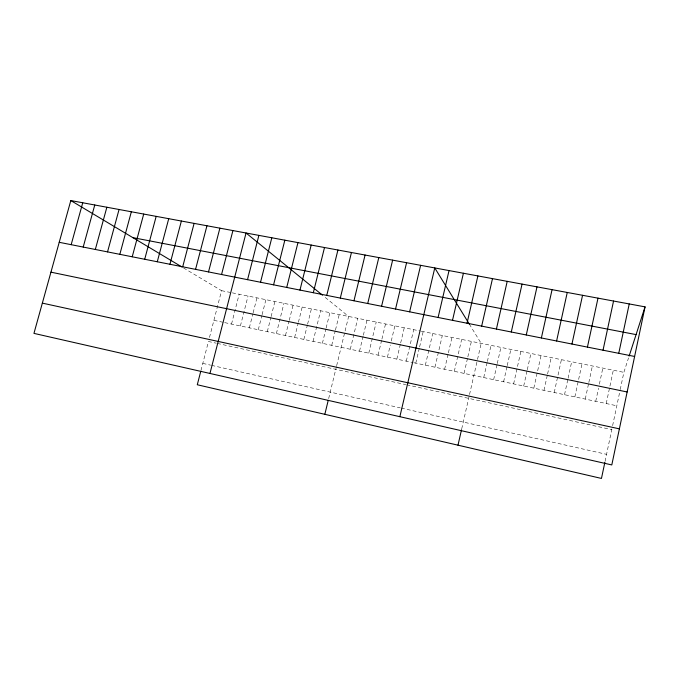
<?xml version="1.0" encoding="UTF-8"?>
<svg xmlns="http://www.w3.org/2000/svg" width="679" height="679" viewBox="0 0 679 679"><rect width="100%" height="100%" fill="white"/><g stroke="black" fill="none" stroke-linecap="round" stroke-linejoin="round"><path stroke-width="0.51" stroke-dasharray="3.4 2.55" d="M606.237 403.53L613.315 370.208M605.074 461.355L612.407 426.641M612.619 425.648L620.02 390.586M620.233 389.568L623.874 372.355L628.542 357.901M595.729 401.306L598.522 388.218M599.379 384.187L602.825 368.077M574.867 396.884L581.996 363.851M585.264 399.082L588.6 383.559M588.829 382.523L592.385 365.956M564.521 394.686L567.873 379.247M568.094 378.22L571.676 361.754M543.998 390.332L547.367 374.986M547.588 373.959L551.187 357.595M554.234 392.504L561.406 359.666M533.821 388.176L541.027 355.533M513.621 383.89L520.861 351.433M523.696 386.028L527.082 370.768M527.303 369.749L530.919 353.479M503.606 381.768L507.009 366.601M507.23 365.591L510.863 349.405M483.728 377.549L487.149 362.467M487.378 361.466L491.019 345.373M493.641 379.654L497.053 364.53M497.274 363.52L500.915 347.385M461.728 428.797L469.316 395.484M469.529 394.533L477.295 360.422M477.524 359.42L481.173 343.379L469.936 325.097M454.31 371.311L461.644 339.415M464.063 373.382L467.61 357.901M467.839 356.874L471.387 341.393M444.609 369.257L448.165 353.861M448.403 352.834L451.959 337.446M425.351 365.175L432.727 333.542M434.95 367.212L442.318 335.485M406.297 361.135L413.698 329.68M415.794 363.146L419.376 347.886M419.614 346.867L423.187 331.607M396.842 359.123L400.432 343.947M400.669 342.937L404.26 327.762M378.076 355.151L381.683 340.052M381.921 339.05L385.528 323.951M387.437 357.129L390.315 345.025M391.274 340.985L394.872 325.852M368.765 353.173L376.225 322.067M350.288 349.252L357.782 318.324M359.505 351.213L363.121 336.198M363.367 335.197L366.983 320.191M331.725 345.322L335.231 330.962M335.485 329.935L339.237 314.555M328.661 398.573L336.445 366.558M336.665 365.642L348.624 316.465L323.942 296.375M322.381 343.336L325.895 329.018M326.141 327.999L329.909 312.663M303.836 339.407L307.358 325.165M307.604 324.155L311.381 308.903M313.087 341.367L320.615 310.778M285.477 335.511L289.008 321.354M289.262 320.344L293.048 305.177M294.627 337.455L298.157 323.255M298.412 322.245L302.189 307.035M276.37 333.576L283.949 303.326M258.292 329.748L261.839 315.71M262.094 314.708L265.896 299.668M267.305 331.658L270.853 317.577M271.108 316.575L274.902 301.493M240.4 325.954L248.03 296.036M249.329 327.847L252.877 313.842M253.131 312.841L256.942 297.843M231.522 324.07L239.161 294.236M200.967 370.505L208.445 341.495L216.262 343.201M209.488 337.455L221.558 290.663L183.585 267.959M221.558 290.663L230.342 292.445M232.294 292.844L420.343 331.021M421.294 331.216L623.874 372.355M213.91 320.335L222.695 322.194M224.656 322.61L412.942 362.544M413.893 362.747L616.812 405.779M217.246 343.413L405.762 384.611M406.713 384.815L611.779 429.629M202.8 363.392L210.617 365.158M211.602 365.378L400.296 407.875M401.247 408.096L606.559 454.336"/><path stroke-width="1.02" d="M645.05 306.866L611.796 464.937L33.95 333.381L70.811 200.56L645.05 306.866L629.127 356.102M618.756 353.326L629.238 303.937M604.862 462.357L601.467 478.44L197.292 384.755L200.704 371.523M603.028 350.203L613.553 301.035M587.428 347.105L597.995 298.149M571.956 344.032L582.557 295.297M556.602 340.994L567.254 292.462M541.375 337.972L552.061 289.653M526.267 334.976L536.996 286.861M511.287 331.997L522.049 284.094M496.417 329.052L507.213 281.344M481.666 326.124L492.496 278.619M457.994 445.186L461.508 429.756M467.033 323.221L477.897 275.92M452.511 320.335L463.409 273.238M438.099 317.483L449.04 270.573M399.855 416.685L434.772 267.933L469.503 324.401M409.624 311.831L420.624 265.319M395.543 309.038L406.577 262.714M381.581 306.263L392.632 260.133M367.721 303.513L378.806 257.579M324.834 414.326L328.212 400.423M353.963 300.789L365.073 255.032M326.76 295.39L337.93 250.008M340.306 298.081L351.45 252.512M313.316 292.725L324.511 247.521M299.965 290.077L311.186 245.06M286.725 287.446L297.962 242.607M273.578 284.841L284.841 240.179M260.524 282.252L271.812 237.769M247.572 279.68L258.886 235.375M221.558 274.52L232.922 230.571M209.964 373.45L246.044 232.999L322.5 295.212M208.512 271.931L219.886 228.152M195.56 269.359L206.959 225.759M182.702 266.813L194.118 223.383M169.937 264.275L181.378 221.023M144.703 259.268L156.178 216.363M157.273 261.763L168.732 218.689M132.218 256.798L143.71 214.055M119.835 254.336L131.344 211.763M107.537 251.901L119.063 209.488M95.323 249.473L106.866 207.231M71.168 244.686L82.745 202.766M83.203 247.071L94.763 204.99M132.846 237.633L636.079 334.603M59.226 242.31L634.619 356.467M50.942 272.16L627.141 391.978M42.344 303.123L619.384 428.856M70.811 200.56L181.913 266.966"/></g></svg>
